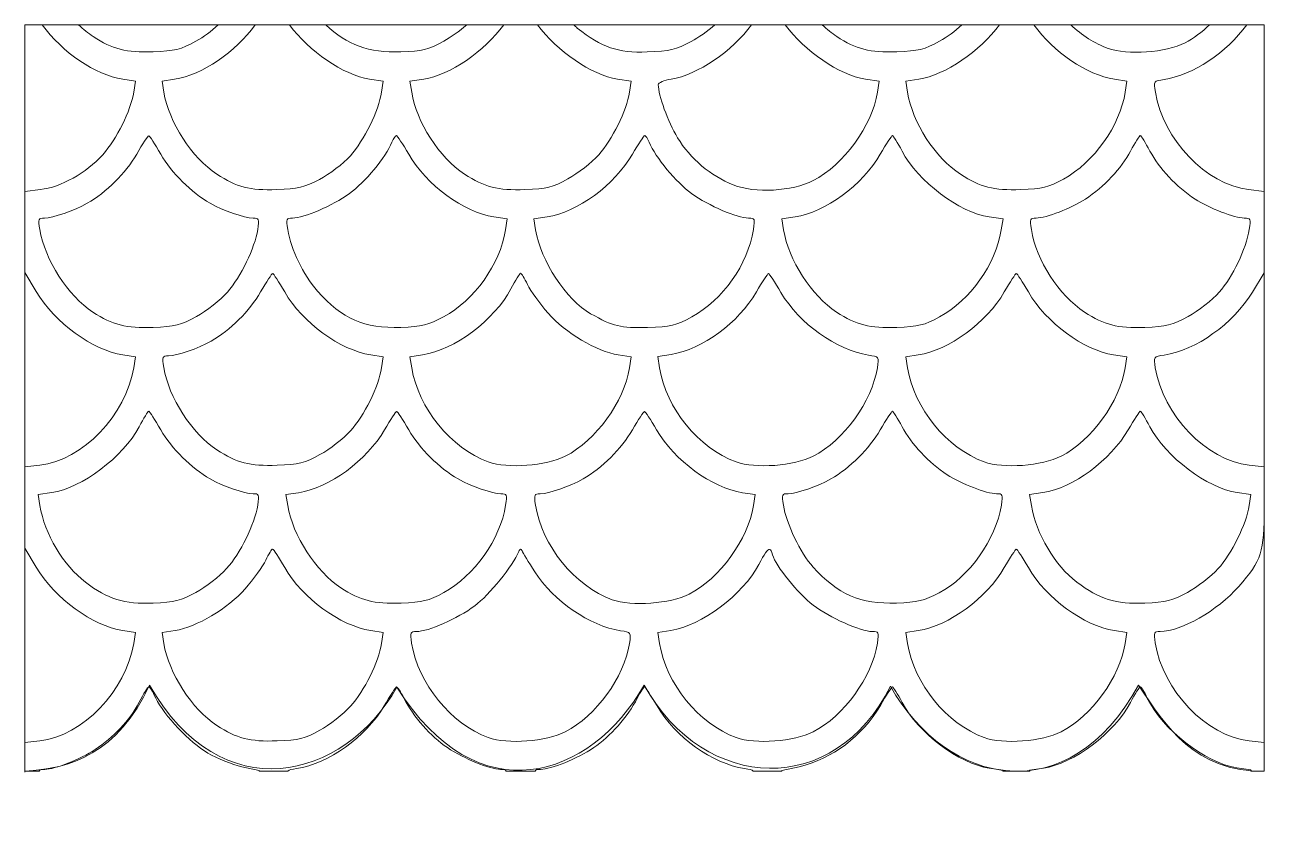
# Model space of a CAD drawing. Header units: centimetres. Extents: x -27.4 to 27.4, y -38.2 to 38.3.
# Drawn here: x -16.43 to -4.26, y 15.52 to 23.29 of the extents above; entities that cross this region are included whole.
import ezdxf

# ---------------------------------------------------------------- set-up
doc = ezdxf.new("R2010")
doc.units = ezdxf.units.CM
doc.header["$MEASUREMENT"] = 0
doc.layers.add('layer 1', color=7, linetype='Continuous')

msp = doc.modelspace()

# ---------------------------------------------------------------- linework, layer by layer
at = {"layer": 'layer 1', "color": 2, "lineweight": 9}
for points, knots in [([(-16.25985, 23.28814), (-16.06264, 23.01736), (-15.73895, 22.79524), (-15.46784, 22.75386), (-15.46784, 22.75386), (-15.46784, 22.75386), (-15.34465, 22.73499), (-15.34465, 22.73499), (-15.34465, 22.73499), (-15.34465, 22.73499), (-15.36177, 22.62681), (-15.36177, 22.62681), (-15.36177, 22.62681), (-15.39023, 22.44472), (-15.52853, 22.16466), (-15.66525, 22.01264), (-15.66525, 22.01264), (-15.82714, 21.83251), (-16.07563, 21.6937), (-16.27759, 21.67046), (-16.27759, 21.67046), (-16.27759, 21.67046), (-16.4309, 21.65288), (-16.4309, 21.65288), (-16.4309, 21.65288), (-16.4309, 21.65288), (-16.4309, 20.85632), (-16.4309, 20.85632), (-16.4309, 20.85632), (-16.4309, 20.85632), (-16.31875, 20.66965), (-16.31875, 20.66965), (-16.31875, 20.66965), (-16.13291, 20.36017), (-15.76778, 20.0931), (-15.46784, 20.0474), (-15.46784, 20.0474), (-15.46784, 20.0474), (-15.34465, 20.02865), (-15.34465, 20.02865), (-15.34465, 20.02865), (-15.34465, 20.02865), (-15.36177, 19.92031), (-15.36177, 19.92031), (-15.36177, 19.92031), (-15.43384, 19.45914), (-15.86442, 19.01149), (-16.28196, 18.96361), (-16.28196, 18.96361), (-16.28196, 18.96361), (-16.4309, 18.94654), (-16.4309, 18.94654), (-16.4309, 18.94654), (-16.4309, 18.94654), (-16.4309, 18.14982), (-16.4309, 18.14982), (-16.4309, 18.14982), (-16.4309, 18.14982), (-16.31875, 17.96331), (-16.31875, 17.96331), (-16.31875, 17.96331), (-16.13291, 17.65366), (-15.76778, 17.38663), (-15.46784, 17.3409), (-15.46784, 17.3409), (-15.46784, 17.3409), (-15.34465, 17.32219), (-15.34465, 17.32219), (-15.34465, 17.32219), (-15.34465, 17.32219), (-15.36177, 17.21379), (-15.36177, 17.21379), (-15.36177, 17.21379), (-15.43384, 16.75264), (-15.86442, 16.30497), (-16.28196, 16.25711), (-16.28196, 16.25711), (-16.28196, 16.25711), (-16.4309, 16.24003), (-16.4309, 16.24003), (-16.4309, 16.24003), (-16.4309, 15.99629), (-16.4304, 15.91963), (-16.43056, 15.96096), (-16.43056, 15.96096), (-16.43056, 15.96096), (-16.2888, 15.96096), (-16.2888, 15.96096), (-16.2888, 15.96096), (-16.28231, 15.97591), (-16.26606, 15.9777), (-16.23511, 15.9777), (-16.23511, 15.9777), (-16.13684, 15.9777), (-15.8895, 16.07502), (-15.74024, 16.17233), (-15.74024, 16.17233), (-15.55798, 16.29097), (-15.40389, 16.45644), (-15.30854, 16.63595), (-15.30854, 16.63595), (-15.26396, 16.71994), (-15.22118, 16.78875), (-15.21335, 16.78909), (-15.21335, 16.78909), (-15.20555, 16.78958), (-15.1751, 16.7396), (-15.14565, 16.67811), (-15.14565, 16.67811), (-15.06363, 16.5066), (-14.81271, 16.24232), (-14.63258, 16.13734), (-14.63258, 16.13734), (-14.54339, 16.08543), (-14.39351, 16.0254), (-14.29948, 16.0039), (-14.29948, 16.0039), (-14.29948, 16.0039), (-14.1286, 15.96488), (-14.1286, 15.96488), (-14.1286, 15.96488), (-14.1286, 15.96488), (-14.1291, 15.96096), (-14.1291, 15.96096), (-14.1291, 15.96096), (-14.1291, 15.96096), (-13.84774, 15.96096), (-13.84774, 15.96096), (-13.84774, 15.96096), (-13.8352, 15.97366), (-13.80982, 15.97803), (-13.76297, 15.98537), (-13.76297, 15.98537), (-13.44594, 16.03482), (-13.08389, 16.29356), (-12.90359, 16.59967), (-12.90359, 16.59967), (-12.84322, 16.70185), (-12.78786, 16.78629), (-12.78058, 16.78746), (-12.78058, 16.78746), (-12.77308, 16.78842), (-12.74083, 16.73864), (-12.70896, 16.67681), (-12.70896, 16.67681), (-12.61411, 16.49243), (-12.44501, 16.30022), (-12.28213, 16.19137), (-12.28213, 16.19137), (-12.11583, 16.08022), (-11.86505, 15.9777), (-11.75928, 15.9777), (-11.75928, 15.9777), (-11.72853, 15.9777), (-11.71208, 15.97591), (-11.70557, 15.96096), (-11.70557, 15.96096), (-11.70557, 15.96096), (-11.42193, 15.96096), (-11.42193, 15.96096), (-11.42193, 15.96096), (-11.41542, 15.97591), (-11.39914, 15.9777), (-11.36822, 15.9777), (-11.36822, 15.9777), (-11.26245, 15.9777), (-11.01155, 16.08022), (-10.84537, 16.19137), (-10.84537, 16.19137), (-10.68249, 16.30022), (-10.51344, 16.49243), (-10.41838, 16.67681), (-10.41838, 16.67681), (-10.38667, 16.73864), (-10.35442, 16.78842), (-10.34697, 16.78746), (-10.34697, 16.78746), (-10.33964, 16.78629), (-10.28415, 16.70185), (-10.22395, 16.59967), (-10.22395, 16.59967), (-10.04362, 16.29356), (-9.6814, 16.03482), (-9.36458, 15.98537), (-9.36458, 15.98537), (-9.31771, 15.97803), (-9.29214, 15.97366), (-9.27976, 15.96096), (-9.27976, 15.96096), (-9.27976, 15.96096), (-8.99828, 15.96096), (-8.99828, 15.96096), (-8.99828, 15.96096), (-8.99828, 15.96096), (-8.9989, 15.96488), (-8.9989, 15.96488), (-8.9989, 15.96488), (-8.9989, 15.96488), (-8.82968, 16.00374), (-8.82968, 16.00374), (-8.82968, 16.00374), (-8.50746, 16.0778), (-8.20526, 16.30559), (-8.0318, 16.60537), (-8.0318, 16.60537), (-7.97423, 16.70494), (-7.92099, 16.78696), (-7.91353, 16.78746), (-7.91353, 16.78746), (-7.90603, 16.78809), (-7.86338, 16.71959), (-7.8188, 16.63545), (-7.8188, 16.63545), (-7.6595, 16.3346), (-7.26017, 16.03319), (-6.96239, 15.98929), (-6.96239, 15.98929), (-6.96239, 15.98929), (-6.82729, 15.96941), (-6.82729, 15.96941), (-6.82729, 15.96941), (-6.82729, 15.96941), (-6.82879, 15.96096), (-6.82879, 15.96096), (-6.82879, 15.96096), (-6.82879, 15.96096), (-6.56483, 15.96096), (-6.56483, 15.96096), (-6.56483, 15.96096), (-6.56483, 15.96096), (-6.56613, 15.96941), (-6.56613, 15.96941), (-6.56613, 15.96941), (-6.56613, 15.96941), (-6.43108, 15.98929), (-6.43108, 15.98929), (-6.43108, 15.98929), (-6.13343, 16.03319), (-5.73391, 16.3346), (-5.57462, 16.63545), (-5.57462, 16.63545), (-5.53005, 16.71959), (-5.48722, 16.78875), (-5.47943, 16.78909), (-5.47943, 16.78909), (-5.4716, 16.78958), (-5.44119, 16.7396), (-5.41174, 16.67811), (-5.41174, 16.67811), (-5.26447, 16.37054), (-4.84039, 16.03973), (-4.53316, 15.9927), (-4.53316, 15.9927), (-4.53316, 15.9927), (-4.39352, 15.97137), (-4.39352, 15.97137), (-4.39352, 15.97137), (-4.39352, 15.97137), (-4.39519, 15.96096), (-4.39519, 15.96096), (-4.39519, 15.96096), (-4.39519, 15.96096), (-4.26333, 15.96096), (-4.26333, 15.96096), (-4.26333, 15.96096), (-4.26333, 15.96096), (-4.26333, 16.24003), (-4.26333, 16.24003), (-4.26333, 16.24003), (-4.26333, 16.24003), (-4.4121, 16.25711), (-4.4121, 16.25711), (-4.4121, 16.25711), (-4.83143, 16.30531), (-5.25989, 16.7523), (-5.33313, 17.21821), (-5.33313, 17.21821), (-5.34958, 17.32331), (-5.34633, 17.33098), (-5.28446, 17.33098), (-5.28446, 17.33098), (-5.07846, 17.33098), (-4.7237, 17.53469), (-4.51328, 17.77389), (-4.51328, 17.77389), (-4.28629, 18.03184), (-4.26333, 18.10425), (-4.26333, 18.55858), (-4.26333, 18.55858), (-4.26333, 18.55858), (-4.26333, 18.94637), (-4.26333, 18.94637), (-4.26333, 18.94637), (-4.26333, 18.94637), (-4.4121, 18.96345), (-4.4121, 18.96345), (-4.4121, 18.96345), (-4.82964, 19.01149), (-5.26022, 19.45914), (-5.3325, 19.92031), (-5.3325, 19.92031), (-5.34925, 20.02753), (-5.34812, 20.02899), (-5.24577, 20.04511), (-5.24577, 20.04511), (-4.93053, 20.09427), (-4.57123, 20.35072), (-4.37956, 20.66332), (-4.37956, 20.66332), (-4.37956, 20.66332), (-4.26333, 20.85321), (-4.26333, 20.85321), (-4.26333, 20.85321), (-4.26333, 20.85321), (-4.26333, 21.65288), (-4.26333, 21.65288), (-4.26333, 21.65288), (-4.26333, 21.65288), (-4.41647, 21.67046), (-4.41647, 21.67046), (-4.41647, 21.67046), (-4.83143, 21.71811), (-5.25602, 22.16191), (-5.33183, 22.62681), (-5.33183, 22.62681), (-5.34925, 22.7342), (-5.34824, 22.7355), (-5.24577, 22.75145), (-5.24577, 22.75145), (-4.95853, 22.7962), (-4.63501, 23.01344), (-4.43489, 23.28814), (-4.43489, 23.28814), (-4.43489, 23.28814), (-4.79969, 23.28814), (-4.79969, 23.28814), (-4.79969, 23.28814), (-4.87537, 23.21569), (-4.95707, 23.15471), (-5.04056, 23.11188), (-5.04056, 23.11188), (-5.22848, 23.01557), (-5.60766, 22.98773), (-5.79674, 23.05623), (-5.79674, 23.05623), (-5.92805, 23.10392), (-6.05319, 23.18545), (-6.16304, 23.28814), (-6.16304, 23.28814), (-6.16304, 23.28814), (-6.52431, 23.28814), (-6.52431, 23.28814), (-6.52431, 23.28814), (-6.33521, 23.02173), (-6.00587, 22.79506), (-5.73375, 22.75375), (-5.73375, 22.75375), (-5.73375, 22.75375), (-5.61074, 22.73483), (-5.61074, 22.73483), (-5.61074, 22.73483), (-5.61074, 22.73483), (-5.62765, 22.62665), (-5.62765, 22.62665), (-5.62765, 22.62665), (-5.67926, 22.29729), (-5.93522, 21.93698), (-6.23399, 21.77343), (-6.23399, 21.77343), (-6.38388, 21.69146), (-6.44082, 21.67745), (-6.65349, 21.67029), (-6.65349, 21.67029), (-6.92023, 21.66117), (-7.05057, 21.6942), (-7.24341, 21.81997), (-7.24341, 21.81997), (-7.49645, 21.98514), (-7.71711, 22.32625), (-7.76544, 22.62665), (-7.76544, 22.62665), (-7.76544, 22.62665), (-7.78285, 22.73483), (-7.78285, 22.73483), (-7.78285, 22.73483), (-7.78285, 22.73483), (-7.65495, 22.75437), (-7.65495, 22.75437), (-7.65495, 22.75437), (-7.3931, 22.79424), (-7.05008, 23.03136), (-6.86278, 23.28814), (-6.86278, 23.28814), (-6.86278, 23.28814), (-7.23167, 23.28814), (-7.23167, 23.28814), (-7.23167, 23.28814), (-7.3002, 23.22403), (-7.37406, 23.16867), (-7.45088, 23.12671), (-7.45088, 23.12671), (-7.6006, 23.04469), (-7.65754, 23.03069), (-7.87025, 23.02336), (-7.87025, 23.02336), (-8.13711, 23.01423), (-8.26729, 23.04727), (-8.46013, 23.17325), (-8.46013, 23.17325), (-8.50846, 23.20483), (-8.55595, 23.24385), (-8.60169, 23.28814), (-8.60169, 23.28814), (-8.60169, 23.28814), (-8.96457, 23.28814), (-8.96457, 23.28814), (-8.96457, 23.28814), (-8.77744, 23.03086), (-8.43572, 22.79295), (-8.17911, 22.7552), (-8.17911, 22.7552), (-8.17911, 22.7552), (-8.04417, 22.73516), (-8.04417, 22.73516), (-8.04417, 22.73516), (-8.04417, 22.73516), (-8.06113, 22.62665), (-8.06113, 22.62665), (-8.06113, 22.62665), (-8.11304, 22.29533), (-8.39098, 21.91208), (-8.69088, 21.75865), (-8.69088, 21.75865), (-8.90013, 21.65142), (-9.26302, 21.63188), (-9.47602, 21.71616), (-9.47602, 21.71616), (-9.69684, 21.80372), (-9.9006, 21.97619), (-10.02233, 22.17898), (-10.02233, 22.17898), (-10.11735, 22.33729), (-10.21187, 22.59686), (-10.21187, 22.69987), (-10.21187, 22.69987), (-10.21187, 22.71937), (-10.15526, 22.74412), (-10.08627, 22.75454), (-10.08627, 22.75454), (-9.82641, 22.79424), (-9.48318, 23.03198), (-9.29622, 23.28814), (-9.29622, 23.28814), (-9.29622, 23.28814), (-9.65635, 23.28814), (-9.65635, 23.28814), (-9.65635, 23.28814), (-9.72776, 23.22566), (-9.81779, 23.16054), (-9.88739, 23.12392), (-9.88739, 23.12392), (-10.03824, 23.04436), (-10.09944, 23.02986), (-10.31993, 23.02173), (-10.31993, 23.02173), (-10.60992, 23.01099), (-10.76727, 23.06468), (-11.00668, 23.2559), (-11.00668, 23.2559), (-11.01887, 23.26569), (-11.03121, 23.27639), (-11.04358, 23.28814), (-11.04358, 23.28814), (-11.04358, 23.28814), (-11.39851, 23.28814), (-11.39851, 23.28814), (-11.39851, 23.28814), (-11.20617, 23.03198), (-10.86524, 22.79244), (-10.61271, 22.7552), (-10.61271, 22.7552), (-10.61271, 22.7552), (-10.47761, 22.73516), (-10.47761, 22.73516), (-10.47761, 22.73516), (-10.47761, 22.73516), (-10.49457, 22.62665), (-10.49457, 22.62665), (-10.49457, 22.62665), (-10.52285, 22.44585), (-10.66379, 22.15861), (-10.79675, 22.0109), (-10.79675, 22.0109), (-10.86574, 21.93423), (-11.0013, 21.82797), (-11.09828, 21.7749), (-11.09828, 21.7749), (-11.25108, 21.69128), (-11.30691, 21.67745), (-11.52057, 21.67012), (-11.52057, 21.67012), (-11.78873, 21.661), (-11.91711, 21.69387), (-12.11483, 21.82276), (-12.11483, 21.82276), (-12.36154, 21.98352), (-12.5869, 22.33341), (-12.63282, 22.62665), (-12.63282, 22.62665), (-12.63282, 22.62665), (-12.64989, 22.73516), (-12.64989, 22.73516), (-12.64989, 22.73516), (-12.64989, 22.73516), (-12.51484, 22.7552), (-12.51484, 22.7552), (-12.51484, 22.7552), (-12.25463, 22.79361), (-11.91662, 23.02857), (-11.72932, 23.28814), (-11.72932, 23.28814), (-11.72932, 23.28814), (-12.09271, 23.28814), (-12.09271, 23.28814), (-12.09271, 23.28814), (-12.16253, 23.22744), (-12.24893, 23.16445), (-12.31712, 23.12717), (-12.31712, 23.12717), (-12.47301, 23.04177), (-12.52558, 23.02857), (-12.73921, 23.02257), (-12.73921, 23.02257), (-13.05476, 23.01377), (-13.26677, 23.08881), (-13.47394, 23.28814), (-13.47394, 23.28814), (-13.47394, 23.28814), (-13.83145, 23.28814), (-13.83145, 23.28814), (-13.83145, 23.28814), (-13.64433, 23.03103), (-13.30276, 22.79312), (-13.04614, 22.7552), (-13.04614, 22.7552), (-13.04614, 22.7552), (-12.91105, 22.73516), (-12.91105, 22.73516), (-12.91105, 22.73516), (-12.91105, 22.73516), (-12.92818, 22.62665), (-12.92818, 22.62665), (-12.92818, 22.62665), (-12.95662, 22.44484), (-13.1003, 22.15212), (-13.23456, 22.00289), (-13.23456, 22.00289), (-13.30518, 21.92428), (-13.43978, 21.8208), (-13.53742, 21.76986), (-13.53742, 21.76986), (-13.68581, 21.69275), (-13.75155, 21.67696), (-13.95676, 21.66995), (-13.95676, 21.66995), (-14.22071, 21.661), (-14.3514, 21.69436), (-14.54468, 21.82047), (-14.54468, 21.82047), (-14.7888, 21.97965), (-15.01809, 22.33437), (-15.06575, 22.62648), (-15.06575, 22.62648), (-15.06575, 22.62648), (-15.08333, 22.73483), (-15.08333, 22.73483), (-15.08333, 22.73483), (-15.08333, 22.73483), (-14.96015, 22.75358), (-14.96015, 22.75358), (-14.96015, 22.75358), (-14.68807, 22.79506), (-14.35868, 23.02173), (-14.16959, 23.28814), (-14.16959, 23.28814), (-14.16959, 23.28814), (-14.53215, 23.28814), (-14.53215, 23.28814), (-14.53215, 23.28814), (-14.60051, 23.22386), (-14.67454, 23.16867), (-14.75136, 23.12671), (-14.75136, 23.12671), (-14.90108, 23.04469), (-14.95802, 23.03052), (-15.17073, 23.02336), (-15.17073, 23.02336), (-15.43743, 23.01423), (-15.56761, 23.04727), (-15.76044, 23.17325), (-15.76044, 23.17325), (-15.80893, 23.20483), (-15.85659, 23.24385), (-15.90217, 23.28814), (-15.90217, 23.28814), (-15.90217, 23.28814), (-16.25985, 23.28814), (-16.25985, 23.28814)], [0, 0, 0, 0, 0.00653595, 0.00653595, 0.00653595, 0.00653595, 0.0130719, 0.0130719, 0.0130719, 0.0130719, 0.01960784, 0.01960784, 0.01960784, 0.01960784, 0.02614379, 0.02614379, 0.02614379, 0.02614379, 0.03267974, 0.03267974, 0.03267974, 0.03267974, 0.03921569, 0.03921569, 0.03921569, 0.03921569, 0.04575163, 0.04575163, 0.04575163, 0.04575163, 0.05228758, 0.05228758, 0.05228758, 0.05228758, 0.05882353, 0.05882353, 0.05882353, 0.05882353, 0.06535948, 0.06535948, 0.06535948, 0.06535948, 0.07189542, 0.07189542, 0.07189542, 0.07189542, 0.07843137, 0.07843137, 0.07843137, 0.07843137, 0.08496732, 0.08496732, 0.08496732, 0.08496732, 0.09150327, 0.09150327, 0.09150327, 0.09150327, 0.09803922, 0.09803922, 0.09803922, 0.09803922, 0.10457516, 0.10457516, 0.10457516, 0.10457516, 0.11111111, 0.11111111, 0.11111111, 0.11111111, 0.11764706, 0.11764706, 0.11764706, 0.11764706, 0.12418301, 0.12418301, 0.12418301, 0.12418301, 0.13071895, 0.13071895, 0.13071895, 0.13071895, 0.1372549, 0.1372549, 0.1372549, 0.1372549, 0.14379085, 0.14379085, 0.14379085, 0.14379085, 0.1503268, 0.1503268, 0.1503268, 0.1503268, 0.15686275, 0.15686275, 0.15686275, 0.15686275, 0.16339869, 0.16339869, 0.16339869, 0.16339869, 0.16993464, 0.16993464, 0.16993464, 0.16993464, 0.17647059, 0.17647059, 0.17647059, 0.17647059, 0.18300654, 0.18300654, 0.18300654, 0.18300654, 0.18954248, 0.18954248, 0.18954248, 0.18954248, 0.19607843, 0.19607843, 0.19607843, 0.19607843, 0.20261438, 0.20261438, 0.20261438, 0.20261438, 0.20915033, 0.20915033, 0.20915033, 0.20915033, 0.21568627, 0.21568627, 0.21568627, 0.21568627, 0.22222222, 0.22222222, 0.22222222, 0.22222222, 0.22875817, 0.22875817, 0.22875817, 0.22875817, 0.23529412, 0.23529412, 0.23529412, 0.23529412, 0.24183007, 0.24183007, 0.24183007, 0.24183007, 0.24836601, 0.24836601, 0.24836601, 0.24836601, 0.25490196, 0.25490196, 0.25490196, 0.25490196, 0.26143791, 0.26143791, 0.26143791, 0.26143791, 0.26797386, 0.26797386, 0.26797386, 0.26797386, 0.2745098, 0.2745098, 0.2745098, 0.2745098, 0.28104575, 0.28104575, 0.28104575, 0.28104575, 0.2875817, 0.2875817, 0.2875817, 0.2875817, 0.29411765, 0.29411765, 0.29411765, 0.29411765, 0.30065359, 0.30065359, 0.30065359, 0.30065359, 0.30718954, 0.30718954, 0.30718954, 0.30718954, 0.31372549, 0.31372549, 0.31372549, 0.31372549, 0.32026144, 0.32026144, 0.32026144, 0.32026144, 0.32679739, 0.32679739, 0.32679739, 0.32679739, 0.33333333, 0.33333333, 0.33333333, 0.33333333, 0.33986928, 0.33986928, 0.33986928, 0.33986928, 0.34640523, 0.34640523, 0.34640523, 0.34640523, 0.35294118, 0.35294118, 0.35294118, 0.35294118, 0.35947712, 0.35947712, 0.35947712, 0.35947712, 0.36601307, 0.36601307, 0.36601307, 0.36601307, 0.37254902, 0.37254902, 0.37254902, 0.37254902, 0.37908497, 0.37908497, 0.37908497, 0.37908497, 0.38562092, 0.38562092, 0.38562092, 0.38562092, 0.39215686, 0.39215686, 0.39215686, 0.39215686, 0.39869281, 0.39869281, 0.39869281, 0.39869281, 0.40522876, 0.40522876, 0.40522876, 0.40522876, 0.41176471, 0.41176471, 0.41176471, 0.41176471, 0.41830065, 0.41830065, 0.41830065, 0.41830065, 0.4248366, 0.4248366, 0.4248366, 0.4248366, 0.43137255, 0.43137255, 0.43137255, 0.43137255, 0.4379085, 0.4379085, 0.4379085, 0.4379085, 0.44444444, 0.44444444, 0.44444444, 0.44444444, 0.45098039, 0.45098039, 0.45098039, 0.45098039, 0.45751634, 0.45751634, 0.45751634, 0.45751634, 0.46405229, 0.46405229, 0.46405229, 0.46405229, 0.47058824, 0.47058824, 0.47058824, 0.47058824, 0.47712418, 0.47712418, 0.47712418, 0.47712418, 0.48366013, 0.48366013, 0.48366013, 0.48366013, 0.49019608, 0.49019608, 0.49019608, 0.49019608, 0.49673203, 0.49673203, 0.49673203, 0.49673203, 0.50326797, 0.50326797, 0.50326797, 0.50326797, 0.50980392, 0.50980392, 0.50980392, 0.50980392, 0.51633987, 0.51633987, 0.51633987, 0.51633987, 0.52287582, 0.52287582, 0.52287582, 0.52287582, 0.52941176, 0.52941176, 0.52941176, 0.52941176, 0.53594771, 0.53594771, 0.53594771, 0.53594771, 0.54248366, 0.54248366, 0.54248366, 0.54248366, 0.54901961, 0.54901961, 0.54901961, 0.54901961, 0.55555556, 0.55555556, 0.55555556, 0.55555556, 0.5620915, 0.5620915, 0.5620915, 0.5620915, 0.56862745, 0.56862745, 0.56862745, 0.56862745, 0.5751634, 0.5751634, 0.5751634, 0.5751634, 0.58169935, 0.58169935, 0.58169935, 0.58169935, 0.58823529, 0.58823529, 0.58823529, 0.58823529, 0.59477124, 0.59477124, 0.59477124, 0.59477124, 0.60130719, 0.60130719, 0.60130719, 0.60130719, 0.60784314, 0.60784314, 0.60784314, 0.60784314, 0.61437908, 0.61437908, 0.61437908, 0.61437908, 0.62091503, 0.62091503, 0.62091503, 0.62091503, 0.62745098, 0.62745098, 0.62745098, 0.62745098, 0.63398693, 0.63398693, 0.63398693, 0.63398693, 0.64052288, 0.64052288, 0.64052288, 0.64052288, 0.64705882, 0.64705882, 0.64705882, 0.64705882, 0.65359477, 0.65359477, 0.65359477, 0.65359477, 0.66013072, 0.66013072, 0.66013072, 0.66013072, 0.66666667, 0.66666667, 0.66666667, 0.66666667, 0.67320261, 0.67320261, 0.67320261, 0.67320261, 0.67973856, 0.67973856, 0.67973856, 0.67973856, 0.68627451, 0.68627451, 0.68627451, 0.68627451, 0.69281046, 0.69281046, 0.69281046, 0.69281046, 0.69934641, 0.69934641, 0.69934641, 0.69934641, 0.70588235, 0.70588235, 0.70588235, 0.70588235, 0.7124183, 0.7124183, 0.7124183, 0.7124183, 0.71895425, 0.71895425, 0.71895425, 0.71895425, 0.7254902, 0.7254902, 0.7254902, 0.7254902, 0.73202614, 0.73202614, 0.73202614, 0.73202614, 0.73856209, 0.73856209, 0.73856209, 0.73856209, 0.74509804, 0.74509804, 0.74509804, 0.74509804, 0.75163399, 0.75163399, 0.75163399, 0.75163399, 0.75816993, 0.75816993, 0.75816993, 0.75816993, 0.76470588, 0.76470588, 0.76470588, 0.76470588, 0.77124183, 0.77124183, 0.77124183, 0.77124183, 0.77777778, 0.77777778, 0.77777778, 0.77777778, 0.78431373, 0.78431373, 0.78431373, 0.78431373, 0.79084967, 0.79084967, 0.79084967, 0.79084967, 0.79738562, 0.79738562, 0.79738562, 0.79738562, 0.80392157, 0.80392157, 0.80392157, 0.80392157, 0.81045752, 0.81045752, 0.81045752, 0.81045752, 0.81699346, 0.81699346, 0.81699346, 0.81699346, 0.82352941, 0.82352941, 0.82352941, 0.82352941, 0.83006536, 0.83006536, 0.83006536, 0.83006536, 0.83660131, 0.83660131, 0.83660131, 0.83660131, 0.84313725, 0.84313725, 0.84313725, 0.84313725, 0.8496732, 0.8496732, 0.8496732, 0.8496732, 0.85620915, 0.85620915, 0.85620915, 0.85620915, 0.8627451, 0.8627451, 0.8627451, 0.8627451, 0.86928105, 0.86928105, 0.86928105, 0.86928105, 0.87581699, 0.87581699, 0.87581699, 0.87581699, 0.88235294, 0.88235294, 0.88235294, 0.88235294, 0.88888889, 0.88888889, 0.88888889, 0.88888889, 0.89542484, 0.89542484, 0.89542484, 0.89542484, 0.90196078, 0.90196078, 0.90196078, 0.90196078, 0.90849673, 0.90849673, 0.90849673, 0.90849673, 0.91503268, 0.91503268, 0.91503268, 0.91503268, 0.92156863, 0.92156863, 0.92156863, 0.92156863, 0.92810458, 0.92810458, 0.92810458, 0.92810458, 0.93464052, 0.93464052, 0.93464052, 0.93464052, 0.94117647, 0.94117647, 0.94117647, 0.94117647, 0.94771242, 0.94771242, 0.94771242, 0.94771242, 0.95424837, 0.95424837, 0.95424837, 0.95424837, 0.96078431, 0.96078431, 0.96078431, 0.96078431, 0.96732026, 0.96732026, 0.96732026, 0.96732026, 0.97385621, 0.97385621, 0.97385621, 0.97385621, 0.98039216, 0.98039216, 0.98039216, 0.98039216, 0.9869281, 0.9869281, 0.9869281, 0.9869281, 1, 1, 1, 1]), ([(-15.21401, 22.19915), (-15.20651, 22.19915), (-15.15331, 22.11762), (-15.0957, 22.01802), (-15.0957, 22.01802), (-14.98747, 21.83105), (-14.79693, 21.64179), (-14.61076, 21.53602), (-14.61076, 21.53602), (-14.47945, 21.4615), (-14.27587, 21.39122), (-14.19025, 21.39073), (-14.19025, 21.39073), (-14.13135, 21.39038), (-14.12794, 21.3816), (-14.14422, 21.27762), (-14.14422, 21.27762), (-14.17272, 21.09632), (-14.3089, 20.81512), (-14.44217, 20.66299), (-14.44217, 20.66299), (-14.51019, 20.58538), (-14.64641, 20.47749), (-14.74519, 20.42345), (-14.74519, 20.42345), (-14.90174, 20.33784), (-14.95606, 20.32418), (-15.17073, 20.31684), (-15.17073, 20.31684), (-15.43776, 20.30776), (-15.56761, 20.3408), (-15.76157, 20.46724), (-15.76157, 20.46724), (-16.00732, 20.62738), (-16.23494, 20.98096), (-16.2833, 21.27762), (-16.2833, 21.27762), (-16.30022, 21.38176), (-16.2968, 21.39038), (-16.23789, 21.39073), (-16.23789, 21.39073), (-16.15212, 21.39122), (-15.94853, 21.4615), (-15.81722, 21.53602), (-15.81722, 21.53602), (-15.63106, 21.64179), (-15.44051, 21.83105), (-15.33232, 22.01802), (-15.33232, 22.01802), (-15.27471, 22.11762), (-15.22147, 22.19915), (-15.21401, 22.19915)], [0, 0, 0, 0, 0.07142857, 0.07142857, 0.07142857, 0.07142857, 0.14285714, 0.14285714, 0.14285714, 0.14285714, 0.21428571, 0.21428571, 0.21428571, 0.21428571, 0.28571429, 0.28571429, 0.28571429, 0.28571429, 0.35714286, 0.35714286, 0.35714286, 0.35714286, 0.42857143, 0.42857143, 0.42857143, 0.42857143, 0.5, 0.5, 0.5, 0.5, 0.57142857, 0.57142857, 0.57142857, 0.57142857, 0.64285714, 0.64285714, 0.64285714, 0.64285714, 0.71428571, 0.71428571, 0.71428571, 0.71428571, 0.78571429, 0.78571429, 0.78571429, 0.78571429, 0.85714286, 0.85714286, 0.85714286, 0.85714286, 1, 1, 1, 1]), ([(-12.78299, 22.20077), (-12.7742, 22.19981), (-12.71988, 22.11762), (-12.66227, 22.01802), (-12.66227, 22.01802), (-12.48779, 21.71649), (-12.11875, 21.44475), (-11.82518, 21.40131), (-11.82518, 21.40131), (-11.82518, 21.40131), (-11.69433, 21.38209), (-11.69433, 21.38209), (-11.69433, 21.38209), (-11.69433, 21.38209), (-11.71191, 21.27354), (-11.71191, 21.27354), (-11.71191, 21.27354), (-11.76661, 20.93377), (-12.01623, 20.58326), (-12.31921, 20.42116), (-12.31921, 20.42116), (-12.47088, 20.33996), (-12.53208, 20.32501), (-12.74004, 20.31735), (-12.74004, 20.31735), (-13.09852, 20.30435), (-13.3153, 20.39888), (-13.55663, 20.6739), (-13.55663, 20.6739), (-13.70077, 20.83824), (-13.81712, 21.07778), (-13.8497, 21.27779), (-13.8497, 21.27779), (-13.86678, 21.38255), (-13.86353, 21.39055), (-13.80283, 21.39055), (-13.80283, 21.39055), (-13.69036, 21.39055), (-13.41082, 21.51082), (-13.2432, 21.63121), (-13.2432, 21.63121), (-13.09105, 21.74057), (-12.88764, 21.98648), (-12.82677, 22.1347), (-12.82677, 22.1347), (-12.81148, 22.17198), (-12.79179, 22.20177), (-12.78299, 22.20077)], [0, 0, 0, 0, 0.07692308, 0.07692308, 0.07692308, 0.07692308, 0.15384615, 0.15384615, 0.15384615, 0.15384615, 0.23076923, 0.23076923, 0.23076923, 0.23076923, 0.30769231, 0.30769231, 0.30769231, 0.30769231, 0.38461538, 0.38461538, 0.38461538, 0.38461538, 0.46153846, 0.46153846, 0.46153846, 0.46153846, 0.53846154, 0.53846154, 0.53846154, 0.53846154, 0.61538462, 0.61538462, 0.61538462, 0.61538462, 0.69230769, 0.69230769, 0.69230769, 0.69230769, 0.76923077, 0.76923077, 0.76923077, 0.76923077, 0.84615385, 0.84615385, 0.84615385, 0.84615385, 1, 1, 1, 1]), ([(-10.34468, 22.20077), (-10.33589, 22.20177), (-10.31619, 22.17198), (-10.30089, 22.1347), (-10.30089, 22.1347), (-10.23987, 21.98648), (-10.03661, 21.74057), (-9.88448, 21.63121), (-9.88448, 21.63121), (-9.71688, 21.51082), (-9.43731, 21.39055), (-9.32483, 21.39055), (-9.32483, 21.39055), (-9.26414, 21.39055), (-9.26072, 21.38242), (-9.27768, 21.27779), (-9.27768, 21.27779), (-9.33317, 20.93248), (-9.57545, 20.58929), (-9.88219, 20.42133), (-9.88219, 20.42133), (-10.03841, 20.33576), (-10.08886, 20.32373), (-10.3178, 20.31673), (-10.3178, 20.31673), (-10.58226, 20.30855), (-10.65533, 20.3263), (-10.87582, 20.45145), (-10.87582, 20.45145), (-11.11503, 20.58733), (-11.36727, 20.97118), (-11.41576, 21.27354), (-11.41576, 21.27354), (-11.41576, 21.27354), (-11.43317, 21.38209), (-11.43317, 21.38209), (-11.43317, 21.38209), (-11.43317, 21.38209), (-11.3025, 21.40131), (-11.3025, 21.40131), (-11.3025, 21.40131), (-11.00892, 21.44475), (-10.63987, 21.71649), (-10.46524, 22.01802), (-10.46524, 22.01802), (-10.40767, 22.11762), (-10.35347, 22.19981), (-10.34468, 22.20077)], [0, 0, 0, 0, 0.07692308, 0.07692308, 0.07692308, 0.07692308, 0.15384615, 0.15384615, 0.15384615, 0.15384615, 0.23076923, 0.23076923, 0.23076923, 0.23076923, 0.30769231, 0.30769231, 0.30769231, 0.30769231, 0.38461538, 0.38461538, 0.38461538, 0.38461538, 0.46153846, 0.46153846, 0.46153846, 0.46153846, 0.53846154, 0.53846154, 0.53846154, 0.53846154, 0.61538462, 0.61538462, 0.61538462, 0.61538462, 0.69230769, 0.69230769, 0.69230769, 0.69230769, 0.76923077, 0.76923077, 0.76923077, 0.76923077, 0.84615385, 0.84615385, 0.84615385, 0.84615385, 1, 1, 1, 1]), ([(-7.91366, 22.20011), (-7.9062, 22.20077), (-7.86354, 22.13228), (-7.81896, 22.0478), (-7.81896, 22.0478), (-7.66209, 21.75115), (-7.25641, 21.44521), (-6.96252, 21.40192), (-6.96252, 21.40192), (-6.96252, 21.40192), (-6.82746, 21.38209), (-6.82746, 21.38209), (-6.82746, 21.38209), (-6.82746, 21.38209), (-6.84487, 21.27354), (-6.84487, 21.27354), (-6.84487, 21.27354), (-6.89923, 20.93539), (-7.1469, 20.58667), (-7.45088, 20.4202), (-7.45088, 20.4202), (-7.60076, 20.33818), (-7.65754, 20.32418), (-7.87038, 20.31684), (-7.87038, 20.31684), (-8.13728, 20.30776), (-8.26713, 20.3408), (-8.46109, 20.46724), (-8.46109, 20.46724), (-8.70517, 20.62637), (-8.93446, 20.98113), (-8.98199, 21.27354), (-8.98199, 21.27354), (-8.98199, 21.27354), (-8.99974, 21.38209), (-8.99974, 21.38209), (-8.99974, 21.38209), (-8.99974, 21.38209), (-8.86889, 21.40131), (-8.86889, 21.40131), (-8.86889, 21.40131), (-8.57532, 21.44475), (-8.20643, 21.71649), (-8.03197, 22.01802), (-8.03197, 22.01802), (-7.97423, 22.11762), (-7.92116, 22.19948), (-7.91366, 22.20011)], [0, 0, 0, 0, 0.07692308, 0.07692308, 0.07692308, 0.07692308, 0.15384615, 0.15384615, 0.15384615, 0.15384615, 0.23076923, 0.23076923, 0.23076923, 0.23076923, 0.30769231, 0.30769231, 0.30769231, 0.30769231, 0.38461538, 0.38461538, 0.38461538, 0.38461538, 0.46153846, 0.46153846, 0.46153846, 0.46153846, 0.53846154, 0.53846154, 0.53846154, 0.53846154, 0.61538462, 0.61538462, 0.61538462, 0.61538462, 0.69230769, 0.69230769, 0.69230769, 0.69230769, 0.76923077, 0.76923077, 0.76923077, 0.76923077, 0.84615385, 0.84615385, 0.84615385, 0.84615385, 1, 1, 1, 1]), ([(-5.4801, 22.20126), (-5.4726, 22.20126), (-5.4301, 22.13228), (-5.38553, 22.04813), (-5.38553, 22.04813), (-5.29572, 21.87841), (-5.12388, 21.69616), (-4.94195, 21.57735), (-4.94195, 21.57735), (-4.80314, 21.48671), (-4.55432, 21.39055), (-4.45896, 21.39055), (-4.45896, 21.39055), (-4.3971, 21.39055), (-4.39385, 21.38289), (-4.41081, 21.27779), (-4.41081, 21.27779), (-4.44155, 21.0864), (-4.57336, 20.81092), (-4.7045, 20.66365), (-4.7045, 20.66365), (-4.77336, 20.58634), (-4.91084, 20.47861), (-5.0101, 20.42429), (-5.0101, 20.42429), (-5.16778, 20.33784), (-5.22181, 20.32434), (-5.43677, 20.31702), (-5.43677, 20.31702), (-5.70367, 20.30794), (-5.83386, 20.34097), (-6.0267, 20.46691), (-6.0267, 20.46691), (-6.28119, 20.63303), (-6.50039, 20.97297), (-6.54951, 21.27779), (-6.54951, 21.27779), (-6.56646, 21.38289), (-6.56322, 21.39055), (-6.50118, 21.39055), (-6.50118, 21.39055), (-6.40583, 21.39055), (-6.15717, 21.48671), (-6.01836, 21.57735), (-6.01836, 21.57735), (-5.83644, 21.69616), (-5.6646, 21.87841), (-5.57478, 22.04813), (-5.57478, 22.04813), (-5.53021, 22.13228), (-5.48755, 22.20126), (-5.4801, 22.20126)], [0, 0, 0, 0, 0.07142857, 0.07142857, 0.07142857, 0.07142857, 0.14285714, 0.14285714, 0.14285714, 0.14285714, 0.21428571, 0.21428571, 0.21428571, 0.21428571, 0.28571429, 0.28571429, 0.28571429, 0.28571429, 0.35714286, 0.35714286, 0.35714286, 0.35714286, 0.42857143, 0.42857143, 0.42857143, 0.42857143, 0.5, 0.5, 0.5, 0.5, 0.57142857, 0.57142857, 0.57142857, 0.57142857, 0.64285714, 0.64285714, 0.64285714, 0.64285714, 0.71428571, 0.71428571, 0.71428571, 0.71428571, 0.78571429, 0.78571429, 0.78571429, 0.78571429, 0.85714286, 0.85714286, 0.85714286, 0.85714286, 1, 1, 1, 1]), ([(-13.99729, 20.84574), (-13.98997, 20.84574), (-13.93659, 20.76438), (-13.87899, 20.66477), (-13.87899, 20.66477), (-13.70468, 20.36371), (-13.33434, 20.09281), (-13.03439, 20.04707), (-13.03439, 20.04707), (-13.03439, 20.04707), (-12.91122, 20.02837), (-12.91122, 20.02837), (-12.91122, 20.02837), (-12.91122, 20.02837), (-12.92818, 19.91996), (-12.92818, 19.91996), (-12.92818, 19.91996), (-12.95679, 19.73771), (-13.09967, 19.44756), (-13.23278, 19.30159), (-13.23278, 19.30159), (-13.30243, 19.22527), (-13.43765, 19.12), (-13.53351, 19.06742), (-13.53351, 19.06742), (-13.68452, 18.98477), (-13.74097, 18.97095), (-13.95401, 18.96361), (-13.95401, 18.96361), (-14.22104, 18.9545), (-14.35089, 18.98753), (-14.54486, 19.11396), (-14.54486, 19.11396), (-14.7906, 19.2741), (-15.01809, 19.62769), (-15.06641, 19.92451), (-15.06641, 19.92451), (-15.0835, 20.02865), (-15.08007, 20.03715), (-15.02101, 20.03745), (-15.02101, 20.03745), (-14.93539, 20.03795), (-14.73198, 20.10827), (-14.60068, 20.18279), (-14.60068, 20.18279), (-14.41434, 20.2884), (-14.22379, 20.47782), (-14.11556, 20.66477), (-14.11556, 20.66477), (-14.05798, 20.76438), (-14.00475, 20.84574), (-13.99729, 20.84574)], [0, 0, 0, 0, 0.07142857, 0.07142857, 0.07142857, 0.07142857, 0.14285714, 0.14285714, 0.14285714, 0.14285714, 0.21428571, 0.21428571, 0.21428571, 0.21428571, 0.28571429, 0.28571429, 0.28571429, 0.28571429, 0.35714286, 0.35714286, 0.35714286, 0.35714286, 0.42857143, 0.42857143, 0.42857143, 0.42857143, 0.5, 0.5, 0.5, 0.5, 0.57142857, 0.57142857, 0.57142857, 0.57142857, 0.64285714, 0.64285714, 0.64285714, 0.64285714, 0.71428571, 0.71428571, 0.71428571, 0.71428571, 0.78571429, 0.78571429, 0.78571429, 0.78571429, 0.85714286, 0.85714286, 0.85714286, 0.85714286, 1, 1, 1, 1]), ([(-11.56318, 20.84866), (-11.55536, 20.84899), (-11.52511, 20.79887), (-11.49566, 20.73752), (-11.49566, 20.73752), (-11.46621, 20.67616), (-11.37523, 20.54972), (-11.29353, 20.45649), (-11.29353, 20.45649), (-11.12482, 20.26432), (-10.81384, 20.07961), (-10.60571, 20.04786), (-10.60571, 20.04786), (-10.60571, 20.04786), (-10.47778, 20.02837), (-10.47778, 20.02837), (-10.47778, 20.02837), (-10.47778, 20.02837), (-10.49473, 19.91996), (-10.49473, 19.91996), (-10.49473, 19.91996), (-10.54664, 19.58883), (-10.82454, 19.20561), (-11.12431, 19.05214), (-11.12431, 19.05214), (-11.31228, 18.95595), (-11.69142, 18.92816), (-11.8805, 18.99665), (-11.8805, 18.99665), (-12.24585, 19.12896), (-12.56787, 19.52472), (-12.63231, 19.91996), (-12.63231, 19.91996), (-12.63231, 19.91996), (-12.64989, 20.02837), (-12.64989, 20.02837), (-12.64989, 20.02837), (-12.64989, 20.02837), (-12.52492, 20.0474), (-12.52492, 20.0474), (-12.52492, 20.0474), (-12.21523, 20.0946), (-11.81981, 20.38992), (-11.65837, 20.6949), (-11.65837, 20.6949), (-11.61381, 20.77901), (-11.57098, 20.84816), (-11.56318, 20.84866)], [0, 0, 0, 0, 0.07692308, 0.07692308, 0.07692308, 0.07692308, 0.15384615, 0.15384615, 0.15384615, 0.15384615, 0.23076923, 0.23076923, 0.23076923, 0.23076923, 0.30769231, 0.30769231, 0.30769231, 0.30769231, 0.38461538, 0.38461538, 0.38461538, 0.38461538, 0.46153846, 0.46153846, 0.46153846, 0.46153846, 0.53846154, 0.53846154, 0.53846154, 0.53846154, 0.61538462, 0.61538462, 0.61538462, 0.61538462, 0.69230769, 0.69230769, 0.69230769, 0.69230769, 0.76923077, 0.76923077, 0.76923077, 0.76923077, 0.84615385, 0.84615385, 0.84615385, 0.84615385, 1, 1, 1, 1]), ([(-9.13042, 20.84541), (-9.12292, 20.84492), (-9.06759, 20.76126), (-9.00736, 20.65907), (-9.00736, 20.65907), (-8.82706, 20.35318), (-8.46484, 20.09427), (-8.14786, 20.04478), (-8.14786, 20.04478), (-8.0455, 20.02882), (-8.04435, 20.0272), (-8.06126, 19.92013), (-8.06126, 19.92013), (-8.11304, 19.58883), (-8.39111, 19.20561), (-8.69088, 19.05214), (-8.69088, 19.05214), (-8.8788, 18.95582), (-9.25797, 18.928), (-9.44707, 18.99649), (-9.44707, 18.99649), (-9.81779, 19.13092), (-10.13476, 19.5203), (-10.19904, 19.92064), (-10.19904, 19.92064), (-10.19904, 19.92064), (-10.21663, 20.02966), (-10.21663, 20.02966), (-10.21663, 20.02966), (-10.21663, 20.02966), (-10.08627, 20.05128), (-10.08627, 20.05128), (-10.08627, 20.05128), (-9.77854, 20.10273), (-9.42348, 20.36259), (-9.24851, 20.66477), (-9.24851, 20.66477), (-9.19095, 20.76438), (-9.13771, 20.84558), (-9.13042, 20.84541)], [0, 0, 0, 0, 0.09090909, 0.09090909, 0.09090909, 0.09090909, 0.18181818, 0.18181818, 0.18181818, 0.18181818, 0.27272727, 0.27272727, 0.27272727, 0.27272727, 0.36363636, 0.36363636, 0.36363636, 0.36363636, 0.45454545, 0.45454545, 0.45454545, 0.45454545, 0.54545455, 0.54545455, 0.54545455, 0.54545455, 0.63636364, 0.63636364, 0.63636364, 0.63636364, 0.72727273, 0.72727273, 0.72727273, 0.72727273, 0.81818182, 0.81818182, 0.81818182, 0.81818182, 1, 1, 1, 1]), ([(-6.69682, 20.84574), (-6.68949, 20.84574), (-6.63624, 20.76438), (-6.57867, 20.66477), (-6.57867, 20.66477), (-6.40403, 20.36325), (-6.03499, 20.09147), (-5.74141, 20.04803), (-5.74141, 20.04803), (-5.74141, 20.04803), (-5.61074, 20.02865), (-5.61074, 20.02865), (-5.61074, 20.02865), (-5.61074, 20.02865), (-5.62765, 19.92031), (-5.62765, 19.92031), (-5.62765, 19.92031), (-5.67959, 19.58883), (-5.95767, 19.20561), (-6.25744, 19.05214), (-6.25744, 19.05214), (-6.44537, 18.95582), (-6.82454, 18.928), (-7.01362, 18.99649), (-7.01362, 18.99649), (-7.37881, 19.12896), (-7.70082, 19.52472), (-7.76527, 19.91996), (-7.76527, 19.91996), (-7.76527, 19.91996), (-7.78302, 20.02837), (-7.78302, 20.02837), (-7.78302, 20.02837), (-7.78302, 20.02837), (-7.65983, 20.04707), (-7.65983, 20.04707), (-7.65983, 20.04707), (-7.35977, 20.09281), (-6.98938, 20.36371), (-6.81508, 20.66477), (-6.81508, 20.66477), (-6.7575, 20.76438), (-6.70427, 20.84574), (-6.69682, 20.84574)], [0, 0, 0, 0, 0.08333333, 0.08333333, 0.08333333, 0.08333333, 0.16666667, 0.16666667, 0.16666667, 0.16666667, 0.25, 0.25, 0.25, 0.25, 0.33333333, 0.33333333, 0.33333333, 0.33333333, 0.41666667, 0.41666667, 0.41666667, 0.41666667, 0.5, 0.5, 0.5, 0.5, 0.58333333, 0.58333333, 0.58333333, 0.58333333, 0.66666667, 0.66666667, 0.66666667, 0.66666667, 0.75, 0.75, 0.75, 0.75, 0.83333333, 0.83333333, 0.83333333, 0.83333333, 1, 1, 1, 1]), ([(-15.21401, 19.49364), (-15.20651, 19.49314), (-15.15331, 19.41112), (-15.0957, 19.31155), (-15.0957, 19.31155), (-14.98747, 19.12471), (-14.79693, 18.93528), (-14.61076, 18.82951), (-14.61076, 18.82951), (-14.47945, 18.75499), (-14.27587, 18.68488), (-14.19025, 18.68437), (-14.19025, 18.68437), (-14.13135, 18.68404), (-14.12794, 18.67526), (-14.14422, 18.57128), (-14.14422, 18.57128), (-14.17351, 18.38481), (-14.31523, 18.09562), (-14.44967, 17.94836), (-14.44967, 17.94836), (-14.51915, 17.87204), (-14.65454, 17.76677), (-14.7504, 17.71419), (-14.7504, 17.71419), (-14.90041, 17.63217), (-14.95886, 17.61755), (-15.17073, 17.60938), (-15.17073, 17.60938), (-15.45467, 17.5985), (-15.61677, 17.64862), (-15.83564, 17.81459), (-15.83564, 17.81459), (-16.05188, 17.97877), (-16.23626, 18.28942), (-16.28213, 18.56707), (-16.28213, 18.56707), (-16.28213, 18.56707), (-16.30022, 18.67559), (-16.30022, 18.67559), (-16.30022, 18.67559), (-16.30022, 18.67559), (-16.16515, 18.69546), (-16.16515, 18.69546), (-16.16515, 18.69546), (-15.87109, 18.73891), (-15.46559, 19.04481), (-15.30854, 19.34146), (-15.30854, 19.34146), (-15.26396, 19.42577), (-15.22147, 19.49426), (-15.21401, 19.49364)], [0, 0, 0, 0, 0.07142857, 0.07142857, 0.07142857, 0.07142857, 0.14285714, 0.14285714, 0.14285714, 0.14285714, 0.21428571, 0.21428571, 0.21428571, 0.21428571, 0.28571429, 0.28571429, 0.28571429, 0.28571429, 0.35714286, 0.35714286, 0.35714286, 0.35714286, 0.42857143, 0.42857143, 0.42857143, 0.42857143, 0.5, 0.5, 0.5, 0.5, 0.57142857, 0.57142857, 0.57142857, 0.57142857, 0.64285714, 0.64285714, 0.64285714, 0.64285714, 0.71428571, 0.71428571, 0.71428571, 0.71428571, 0.78571429, 0.78571429, 0.78571429, 0.78571429, 0.85714286, 0.85714286, 0.85714286, 0.85714286, 1, 1, 1, 1]), ([(-12.78058, 19.49263), (-12.77308, 19.49263), (-12.71988, 19.41112), (-12.66227, 19.31155), (-12.66227, 19.31155), (-12.55404, 19.12454), (-12.3635, 18.93512), (-12.17732, 18.82951), (-12.17732, 18.82951), (-12.04601, 18.75499), (-11.84242, 18.68472), (-11.75682, 18.68421), (-11.75682, 18.68421), (-11.69791, 18.68388), (-11.69433, 18.67526), (-11.71062, 18.57128), (-11.71062, 18.57128), (-11.76319, 18.23734), (-12.01751, 17.87821), (-12.31791, 17.7137), (-12.31791, 17.7137), (-12.46764, 17.63166), (-12.52458, 17.61767), (-12.73729, 17.61038), (-12.73729, 17.61038), (-13.00415, 17.60126), (-13.13417, 17.6343), (-13.32797, 17.76073), (-13.32797, 17.76073), (-13.57226, 17.91987), (-13.80137, 18.27446), (-13.84886, 18.56673), (-13.84886, 18.56673), (-13.84886, 18.56673), (-13.86661, 18.67509), (-13.86661, 18.67509), (-13.86661, 18.67509), (-13.86661, 18.67509), (-13.74342, 18.69383), (-13.74342, 18.69383), (-13.74342, 18.69383), (-13.44353, 18.73953), (-13.07297, 19.01048), (-12.89884, 19.31155), (-12.89884, 19.31155), (-12.84128, 19.41112), (-12.78803, 19.49263), (-12.78058, 19.49263)], [0, 0, 0, 0, 0.07692308, 0.07692308, 0.07692308, 0.07692308, 0.15384615, 0.15384615, 0.15384615, 0.15384615, 0.23076923, 0.23076923, 0.23076923, 0.23076923, 0.30769231, 0.30769231, 0.30769231, 0.30769231, 0.38461538, 0.38461538, 0.38461538, 0.38461538, 0.46153846, 0.46153846, 0.46153846, 0.46153846, 0.53846154, 0.53846154, 0.53846154, 0.53846154, 0.61538462, 0.61538462, 0.61538462, 0.61538462, 0.69230769, 0.69230769, 0.69230769, 0.69230769, 0.76923077, 0.76923077, 0.76923077, 0.76923077, 0.84615385, 0.84615385, 0.84615385, 0.84615385, 1, 1, 1, 1]), ([(-10.34714, 19.49263), (-10.33964, 19.49263), (-10.28644, 19.41112), (-10.22883, 19.31155), (-10.22883, 19.31155), (-10.05453, 19.01048), (-9.68402, 18.73953), (-9.38408, 18.69383), (-9.38408, 18.69383), (-9.38408, 18.69383), (-9.26089, 18.67509), (-9.26089, 18.67509), (-9.26089, 18.67509), (-9.26089, 18.67509), (-9.27798, 18.56673), (-9.27798, 18.56673), (-9.27798, 18.56673), (-9.32976, 18.2356), (-9.60783, 17.85233), (-9.90759, 17.6989), (-9.90759, 17.6989), (-10.09568, 17.60272), (-10.47469, 17.57489), (-10.66379, 17.64341), (-10.66379, 17.64341), (-11.03171, 17.77669), (-11.35456, 18.17439), (-11.41705, 18.57128), (-11.41705, 18.57128), (-11.43334, 18.67526), (-11.42959, 18.68388), (-11.37086, 18.68421), (-11.37086, 18.68421), (-11.28524, 18.68472), (-11.08166, 18.75499), (-10.95035, 18.82951), (-10.95035, 18.82951), (-10.76418, 18.93512), (-10.57346, 19.12454), (-10.46524, 19.31155), (-10.46524, 19.31155), (-10.40767, 19.41112), (-10.35442, 19.49263), (-10.34714, 19.49263)], [0, 0, 0, 0, 0.08333333, 0.08333333, 0.08333333, 0.08333333, 0.16666667, 0.16666667, 0.16666667, 0.16666667, 0.25, 0.25, 0.25, 0.25, 0.33333333, 0.33333333, 0.33333333, 0.33333333, 0.41666667, 0.41666667, 0.41666667, 0.41666667, 0.5, 0.5, 0.5, 0.5, 0.58333333, 0.58333333, 0.58333333, 0.58333333, 0.66666667, 0.66666667, 0.66666667, 0.66666667, 0.75, 0.75, 0.75, 0.75, 0.83333333, 0.83333333, 0.83333333, 0.83333333, 1, 1, 1, 1]), ([(-7.91366, 19.49364), (-7.9062, 19.49426), (-7.86354, 19.42577), (-7.81896, 19.34162), (-7.81896, 19.34162), (-7.72915, 19.17191), (-7.55747, 18.98965), (-7.37556, 18.87088), (-7.37556, 18.87088), (-7.23671, 18.78024), (-6.98776, 18.68404), (-6.8924, 18.68404), (-6.8924, 18.68404), (-6.83054, 18.68404), (-6.82729, 18.67626), (-6.84374, 18.57128), (-6.84374, 18.57128), (-6.89678, 18.23393), (-7.15601, 17.86862), (-7.45396, 17.71141), (-7.45396, 17.71141), (-7.60301, 17.63267), (-7.6665, 17.61755), (-7.873, 17.61038), (-7.873, 17.61038), (-8.22352, 17.5985), (-8.45314, 17.69745), (-8.6925, 17.96364), (-8.6925, 17.96364), (-8.81552, 18.10033), (-8.95528, 18.3926), (-8.98344, 18.57128), (-8.98344, 18.57128), (-8.99974, 18.67526), (-8.99615, 18.68404), (-8.93725, 18.68437), (-8.93725, 18.68437), (-8.85164, 18.68488), (-8.64822, 18.75499), (-8.51692, 18.82951), (-8.51692, 18.82951), (-8.33058, 18.93528), (-8.14003, 19.12471), (-8.03197, 19.31155), (-8.03197, 19.31155), (-7.97423, 19.41112), (-7.92116, 19.49314), (-7.91366, 19.49364)], [0, 0, 0, 0, 0.07692308, 0.07692308, 0.07692308, 0.07692308, 0.15384615, 0.15384615, 0.15384615, 0.15384615, 0.23076923, 0.23076923, 0.23076923, 0.23076923, 0.30769231, 0.30769231, 0.30769231, 0.30769231, 0.38461538, 0.38461538, 0.38461538, 0.38461538, 0.46153846, 0.46153846, 0.46153846, 0.46153846, 0.53846154, 0.53846154, 0.53846154, 0.53846154, 0.61538462, 0.61538462, 0.61538462, 0.61538462, 0.69230769, 0.69230769, 0.69230769, 0.69230769, 0.76923077, 0.76923077, 0.76923077, 0.76923077, 0.84615385, 0.84615385, 0.84615385, 0.84615385, 1, 1, 1, 1]), ([(-5.4801, 19.49364), (-5.4726, 19.49426), (-5.4301, 19.42577), (-5.38553, 19.34146), (-5.38553, 19.34146), (-5.22848, 19.04481), (-4.82298, 18.73891), (-4.52891, 18.69546), (-4.52891, 18.69546), (-4.52891, 18.69546), (-4.39402, 18.67559), (-4.39402, 18.67559), (-4.39402, 18.67559), (-4.39402, 18.67559), (-4.41093, 18.56707), (-4.41093, 18.56707), (-4.41093, 18.56707), (-4.43942, 18.38464), (-4.58248, 18.09449), (-4.71574, 17.94836), (-4.71574, 17.94836), (-4.78523, 17.87204), (-4.92063, 17.76677), (-5.01648, 17.71436), (-5.01648, 17.71436), (-5.16649, 17.63217), (-5.22494, 17.61755), (-5.43677, 17.60938), (-5.43677, 17.60938), (-5.72076, 17.5985), (-5.88281, 17.64862), (-6.10168, 17.81459), (-6.10168, 17.81459), (-6.31797, 17.97877), (-6.50235, 18.28942), (-6.54822, 18.56707), (-6.54822, 18.56707), (-6.54822, 18.56707), (-6.56613, 18.67559), (-6.56613, 18.67559), (-6.56613, 18.67559), (-6.56613, 18.67559), (-6.43545, 18.69495), (-6.43545, 18.69495), (-6.43545, 18.69495), (-6.14188, 18.73824), (-5.773, 19.01015), (-5.59836, 19.31155), (-5.59836, 19.31155), (-5.5408, 19.41112), (-5.48755, 19.49314), (-5.4801, 19.49364)], [0, 0, 0, 0, 0.07142857, 0.07142857, 0.07142857, 0.07142857, 0.14285714, 0.14285714, 0.14285714, 0.14285714, 0.21428571, 0.21428571, 0.21428571, 0.21428571, 0.28571429, 0.28571429, 0.28571429, 0.28571429, 0.35714286, 0.35714286, 0.35714286, 0.35714286, 0.42857143, 0.42857143, 0.42857143, 0.42857143, 0.5, 0.5, 0.5, 0.5, 0.57142857, 0.57142857, 0.57142857, 0.57142857, 0.64285714, 0.64285714, 0.64285714, 0.64285714, 0.71428571, 0.71428571, 0.71428571, 0.71428571, 0.78571429, 0.78571429, 0.78571429, 0.78571429, 0.85714286, 0.85714286, 0.85714286, 0.85714286, 1, 1, 1, 1]), ([(-13.99791, 18.14103), (-13.99013, 18.14006), (-13.93659, 18.05787), (-13.87899, 17.95827), (-13.87899, 17.95827), (-13.70468, 17.65725), (-13.33434, 17.38647), (-13.03439, 17.34072), (-13.03439, 17.34072), (-13.03439, 17.34072), (-12.91122, 17.32203), (-12.91122, 17.32203), (-12.91122, 17.32203), (-12.91122, 17.32203), (-12.92818, 17.21362), (-12.92818, 17.21362), (-12.92818, 17.21362), (-12.95679, 17.03074), (-13.09705, 16.7471), (-13.23278, 16.59771), (-13.23278, 16.59771), (-13.30372, 16.51959), (-13.43978, 16.41303), (-13.53497, 16.3608), (-13.53497, 16.3608), (-13.68469, 16.27843), (-13.74097, 16.26444), (-13.95401, 16.25727), (-13.95401, 16.25727), (-14.22104, 16.24814), (-14.35089, 16.28118), (-14.54486, 16.40766), (-14.54486, 16.40766), (-14.78897, 16.56662), (-15.01822, 16.92139), (-15.06575, 17.21362), (-15.06575, 17.21362), (-15.06575, 17.21362), (-15.08333, 17.32203), (-15.08333, 17.32203), (-15.08333, 17.32203), (-15.08333, 17.32203), (-14.95543, 17.34139), (-14.95543, 17.34139), (-14.95543, 17.34139), (-14.74732, 17.3731), (-14.4365, 17.55781), (-14.26774, 17.75014), (-14.26774, 17.75014), (-14.18588, 17.84325), (-14.0949, 17.96969), (-14.06545, 18.03101), (-14.06545, 18.03101), (-14.036, 18.09253), (-14.00575, 18.14199), (-13.99791, 18.14103)], [0, 0, 0, 0, 0.06666667, 0.06666667, 0.06666667, 0.06666667, 0.13333333, 0.13333333, 0.13333333, 0.13333333, 0.2, 0.2, 0.2, 0.2, 0.26666667, 0.26666667, 0.26666667, 0.26666667, 0.33333333, 0.33333333, 0.33333333, 0.33333333, 0.4, 0.4, 0.4, 0.4, 0.46666667, 0.46666667, 0.46666667, 0.46666667, 0.53333333, 0.53333333, 0.53333333, 0.53333333, 0.6, 0.6, 0.6, 0.6, 0.66666667, 0.66666667, 0.66666667, 0.66666667, 0.73333333, 0.73333333, 0.73333333, 0.73333333, 0.8, 0.8, 0.8, 0.8, 0.86666667, 0.86666667, 0.86666667, 0.86666667, 1, 1, 1, 1]), ([(-11.56415, 18.14036), (-11.55911, 18.1412), (-11.55423, 18.13532), (-11.54886, 18.12278), (-11.54886, 18.12278), (-11.54057, 18.10362), (-11.48441, 18.01101), (-11.42389, 17.91711), (-11.42389, 17.91711), (-11.23938, 17.63038), (-10.8825, 17.3853), (-10.5813, 17.33843), (-10.5813, 17.33843), (-10.47895, 17.32252), (-10.47794, 17.32086), (-10.49473, 17.21379), (-10.49473, 17.21379), (-10.54664, 16.88248), (-10.82454, 16.49927), (-11.12431, 16.3458), (-11.12431, 16.3458), (-11.31228, 16.24948), (-11.69142, 16.22166), (-11.8805, 16.29014), (-11.8805, 16.29014), (-12.24764, 16.42328), (-12.56787, 16.81803), (-12.63315, 17.21804), (-12.63315, 17.21804), (-12.65022, 17.32298), (-12.64681, 17.33081), (-12.58611, 17.33081), (-12.58611, 17.33081), (-12.46843, 17.33081), (-12.18381, 17.45612), (-12.0141, 17.58272), (-12.0141, 17.58272), (-11.87059, 17.68979), (-11.63884, 17.97536), (-11.58044, 18.11745), (-11.58044, 18.11745), (-11.57456, 18.1319), (-11.56918, 18.13957), (-11.56415, 18.14036)], [0, 0, 0, 0, 0.08333333, 0.08333333, 0.08333333, 0.08333333, 0.16666667, 0.16666667, 0.16666667, 0.16666667, 0.25, 0.25, 0.25, 0.25, 0.33333333, 0.33333333, 0.33333333, 0.33333333, 0.41666667, 0.41666667, 0.41666667, 0.41666667, 0.5, 0.5, 0.5, 0.5, 0.58333333, 0.58333333, 0.58333333, 0.58333333, 0.66666667, 0.66666667, 0.66666667, 0.66666667, 0.75, 0.75, 0.75, 0.75, 0.83333333, 0.83333333, 0.83333333, 0.83333333, 1, 1, 1, 1]), ([(-9.12013, 18.13649), (-9.10809, 18.13499), (-9.0993, 18.11628), (-9.08989, 18.08307), (-9.08989, 18.08307), (-9.05897, 17.9744), (-8.84072, 17.7049), (-8.69054, 17.58988), (-8.69054, 17.58988), (-8.53141, 17.46799), (-8.22497, 17.33081), (-8.11203, 17.33081), (-8.11203, 17.33081), (-8.0468, 17.33081), (-8.04384, 17.32414), (-8.06046, 17.21804), (-8.06046, 17.21804), (-8.1132, 16.88232), (-8.38948, 16.50006), (-8.69088, 16.3458), (-8.69088, 16.3458), (-8.8788, 16.24948), (-9.25797, 16.22166), (-9.44707, 16.29014), (-9.44707, 16.29014), (-9.81354, 16.42295), (-10.13802, 16.82129), (-10.19954, 17.21362), (-10.19954, 17.21362), (-10.19954, 17.21362), (-10.21645, 17.32203), (-10.21645, 17.32203), (-10.21645, 17.32203), (-10.21645, 17.32203), (-10.08856, 17.34139), (-10.08856, 17.34139), (-10.08856, 17.34139), (-9.78846, 17.38709), (-9.38182, 17.69191), (-9.22494, 17.98823), (-9.22494, 17.98823), (-9.16912, 18.09383), (-9.14017, 18.13907), (-9.12013, 18.13649)], [0, 0, 0, 0, 0.08333333, 0.08333333, 0.08333333, 0.08333333, 0.16666667, 0.16666667, 0.16666667, 0.16666667, 0.25, 0.25, 0.25, 0.25, 0.33333333, 0.33333333, 0.33333333, 0.33333333, 0.41666667, 0.41666667, 0.41666667, 0.41666667, 0.5, 0.5, 0.5, 0.5, 0.58333333, 0.58333333, 0.58333333, 0.58333333, 0.66666667, 0.66666667, 0.66666667, 0.66666667, 0.75, 0.75, 0.75, 0.75, 0.83333333, 0.83333333, 0.83333333, 0.83333333, 1, 1, 1, 1]), ([(-6.69682, 18.1394), (-6.68949, 18.1394), (-6.63624, 18.05787), (-6.57867, 17.95827), (-6.57867, 17.95827), (-6.40438, 17.65725), (-6.03382, 17.38647), (-5.73391, 17.34072), (-5.73391, 17.34072), (-5.73391, 17.34072), (-5.61074, 17.32203), (-5.61074, 17.32203), (-5.61074, 17.32203), (-5.61074, 17.32203), (-5.62781, 17.21362), (-5.62781, 17.21362), (-5.62781, 17.21362), (-5.67959, 16.88248), (-5.95767, 16.49927), (-6.25744, 16.3458), (-6.25744, 16.3458), (-6.44537, 16.24948), (-6.82454, 16.22166), (-7.01362, 16.29014), (-7.01362, 16.29014), (-7.37881, 16.42245), (-7.70082, 16.81821), (-7.76527, 17.21362), (-7.76527, 17.21362), (-7.76527, 17.21362), (-7.78302, 17.32203), (-7.78302, 17.32203), (-7.78302, 17.32203), (-7.78302, 17.32203), (-7.65983, 17.34072), (-7.65983, 17.34072), (-7.65983, 17.34072), (-7.35977, 17.38647), (-6.98938, 17.65725), (-6.81508, 17.95827), (-6.81508, 17.95827), (-6.7575, 18.05787), (-6.70427, 18.1394), (-6.69682, 18.1394)], [0, 0, 0, 0, 0.08333333, 0.08333333, 0.08333333, 0.08333333, 0.16666667, 0.16666667, 0.16666667, 0.16666667, 0.25, 0.25, 0.25, 0.25, 0.33333333, 0.33333333, 0.33333333, 0.33333333, 0.41666667, 0.41666667, 0.41666667, 0.41666667, 0.5, 0.5, 0.5, 0.5, 0.58333333, 0.58333333, 0.58333333, 0.58333333, 0.66666667, 0.66666667, 0.66666667, 0.66666667, 0.75, 0.75, 0.75, 0.75, 0.83333333, 0.83333333, 0.83333333, 0.83333333, 1, 1, 1, 1])]:
    msp.add_open_spline(points, degree=3, knots=knots, dxfattribs=at)
at = {"layer": 'layer 1', "color": 1, "lineweight": 9}
msp.add_open_spline([(-16.43056, 23.28814), (-16.43056, 23.28814), (-16.43056, 15.96096), (-16.43056, 15.96096), (-16.43056, 15.96096), (-15.99377, 15.9777), (-15.51228, 16.13767), (-15.20522, 16.80387), (-15.20522, 16.80387), (-14.50824, 15.57253), (-13.29626, 15.86298), (-12.77795, 16.78484), (-12.77795, 16.78484), (-11.98744, 15.5175), (-10.87615, 15.88531), (-10.35068, 16.80387), (-10.35068, 16.80387), (-9.75251, 15.73671), (-8.47379, 15.70009), (-7.93286, 16.79446), (-7.93286, 16.79446), (-7.37505, 15.80278), (-6.17979, 15.56212), (-5.49617, 16.80387), (-5.49617, 16.80387), (-5.22556, 16.39396), (-4.9434, 15.95199), (-4.2635, 15.96096), (-4.2635, 15.96096), (-4.2635, 15.96096), (-4.2635, 23.28814), (-4.2635, 23.28814), (-4.2635, 23.28814), (-4.2635, 23.28814), (-16.43056, 23.28814), (-16.43056, 23.28814)], degree=3, knots=[0, 0, 0, 0, 0.1, 0.1, 0.1, 0.1, 0.2, 0.2, 0.2, 0.2, 0.3, 0.3, 0.3, 0.3, 0.4, 0.4, 0.4, 0.4, 0.5, 0.5, 0.5, 0.5, 0.6, 0.6, 0.6, 0.6, 0.7, 0.7, 0.7, 0.7, 0.8, 0.8, 0.8, 0.8, 1, 1, 1, 1], dxfattribs=at)

doc.saveas('drawing.dxf')
